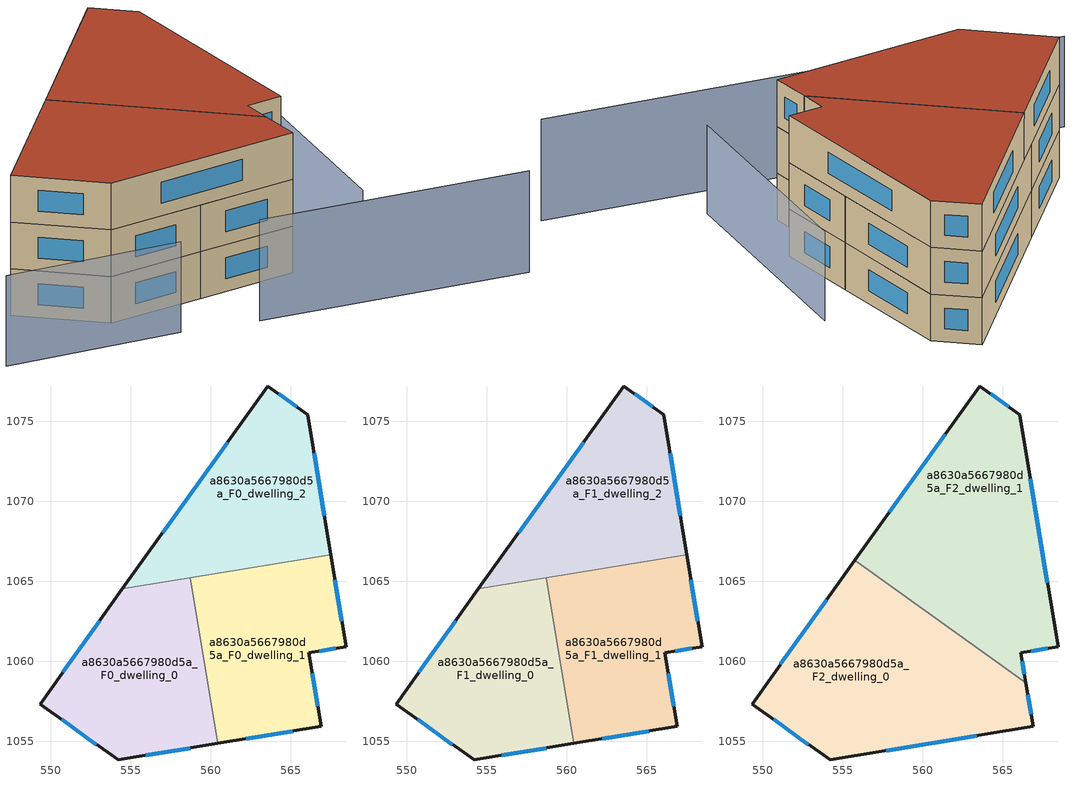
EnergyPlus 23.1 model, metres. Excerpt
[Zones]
a8630a5667980d5a_F0_dwelling_0
 floor ground (EU_floor_Construction): 558.73,1065.22 560.44,1054.86 554.2,1053.83 549.32,1057.33 554.48,1064.52 z0
 wall outside (EU_wall_Construction): 554.48,1064.52 549.32,1057.33 554.2,1053.83 560.44,1054.86 z0:3
 wall to a8630a5667980d5a_F0_dwelling_1 (EU_wall_Construction): 560.44,1054.86 558.73,1065.22 z0:3
 wall to a8630a5667980d5a_F0_dwelling_2 (EU_wall_Construction): 558.73,1065.22 554.48,1064.52 z0:3
 window (EU_Window_Construction): 553.06,1062.54 550.75,1059.31 / 555.93,1054.11 558.72,1054.58 / 550.67,1056.36 552.86,1054.8 z0.83:2.17
a8630a5667980d5a_F0_dwelling_1
 floor ground (EU_floor_Construction): 567.5,1066.67 568.45,1060.92 566.13,1060.53 566.89,1055.93 560.44,1054.86 558.73,1065.22 z0
 wall outside (EU_wall_Construction): 560.44,1054.86 566.89,1055.93 566.13,1060.53 568.45,1060.92 567.5,1066.67 z0:3
 wall to a8630a5667980d5a_F0_dwelling_2 (EU_wall_Construction): 567.5,1066.67 558.73,1065.22 z0:3
 window (EU_Window_Construction): 566.77,1060.64 567.81,1060.81 / 566.68,1057.2 566.34,1059.26 / 562.22,1055.16 565.11,1055.63 / 568.19,1062.51 567.77,1065.08 z0.83:2.17
a8630a5667980d5a_F0_dwelling_2
 floor ground (EU_floor_Construction): 566.06,1075.42 567.5,1066.67 554.48,1064.52 563.57,1077.21 z0
 wall outside (EU_wall_Construction): 567.5,1066.67 566.06,1075.42 563.57,1077.21 554.48,1064.52 z0:3
 window (EU_Window_Construction): 561.06,1073.7 556.99,1068.03 / 565.37,1075.91 564.26,1076.71 / 567.1,1069.09 566.46,1073.01 z0.83:2.17
a8630a5667980d5a_F1_dwelling_0
 floor to a8630a5667980d5a_F0_dwelling_0 (EU_floor_Construction): 558.73,1065.22 560.44,1054.86 554.2,1053.83 549.32,1057.33 554.48,1064.52 z3
 wall outside (EU_wall_Construction): 554.48,1064.52 549.32,1057.33 554.2,1053.83 560.44,1054.86 z3:6
 wall to a8630a5667980d5a_F1_dwelling_1 (EU_wall_Construction): 560.44,1054.86 558.73,1065.22 z3:6
 wall to a8630a5667980d5a_F1_dwelling_2 (EU_wall_Construction): 558.73,1065.22 554.48,1064.52 z3:6
 window (EU_Window_Construction): 553.06,1062.54 550.75,1059.31 / 555.93,1054.11 558.72,1054.58 / 550.67,1056.36 552.86,1054.8 z3.83:5.17
a8630a5667980d5a_F1_dwelling_1
 floor to a8630a5667980d5a_F0_dwelling_1 (EU_floor_Construction): 567.5,1066.67 568.45,1060.92 566.13,1060.53 566.89,1055.93 560.44,1054.86 558.73,1065.22 z3
 wall outside (EU_wall_Construction): 560.44,1054.86 566.89,1055.93 566.13,1060.53 568.45,1060.92 567.5,1066.67 z3:6
 wall to a8630a5667980d5a_F1_dwelling_2 (EU_wall_Construction): 567.5,1066.67 558.73,1065.22 z3:6
 window (EU_Window_Construction): 566.77,1060.64 567.81,1060.81 / 566.68,1057.2 566.34,1059.26 / 562.22,1055.16 565.11,1055.63 / 568.19,1062.51 567.77,1065.08 z3.83:5.17
a8630a5667980d5a_F1_dwelling_2
 floor to a8630a5667980d5a_F0_dwelling_2 (EU_floor_Construction): 566.06,1075.42 567.5,1066.67 554.48,1064.52 563.57,1077.21 z3
 wall outside (EU_wall_Construction): 567.5,1066.67 566.06,1075.42 563.57,1077.21 554.48,1064.52 z3:6
 window (EU_Window_Construction): 561.06,1073.7 556.99,1068.03 / 565.37,1075.91 564.26,1076.71 / 567.1,1069.09 566.46,1073.01 z3.83:5.17
a8630a5667980d5a_F2_dwelling_0
 floor to a8630a5667980d5a_F1_dwelling_0 (EU_floor_Construction): 558.92,1064.05 560.44,1054.86 554.2,1053.83 549.32,1057.33 554.48,1064.52 557.55,1065.03 z6
 floor to a8630a5667980d5a_F1_dwelling_1 (EU_floor_Construction): 566.44,1058.66 566.89,1055.93 560.44,1054.86 558.92,1064.05 z6
 floor to a8630a5667980d5a_F1_dwelling_2 (EU_floor_Construction): 557.55,1065.03 554.48,1064.52 555.76,1066.31 z6
 wall outside (EU_wall_Construction): 555.76,1066.31 549.32,1057.33 554.2,1053.83 566.89,1055.93 566.44,1058.66 z6:9
 wall to a8630a5667980d5a_F2_dwelling_1 (EU_wall_Construction): 566.44,1058.66 555.76,1066.31 z6:9
 window (EU_Window_Construction): 553.98,1063.83 551.1,1059.81 / 566.77,1056.68 566.56,1057.91 / 557.71,1054.41 563.39,1055.35 / 550.67,1056.36 552.86,1054.8 z6.83:8.17
 roof outside (EU_roof_Construction): 566.89,1055.93 566.44,1058.66 555.76,1066.31 549.32,1057.33 554.2,1053.83 z9
a8630a5667980d5a_F2_dwelling_1
 floor to a8630a5667980d5a_F1_dwelling_0 (EU_floor_Construction): 558.73,1065.22 558.92,1064.05 557.55,1065.03 z6
 floor to a8630a5667980d5a_F1_dwelling_1 (EU_floor_Construction): 567.5,1066.67 568.45,1060.92 566.13,1060.53 566.44,1058.66 558.92,1064.05 558.73,1065.22 z6
 floor to a8630a5667980d5a_F1_dwelling_2 (EU_floor_Construction): 566.06,1075.42 567.5,1066.67 558.73,1065.22 555.76,1066.31 563.57,1077.21 z6; 558.73,1065.22 557.55,1065.03 555.76,1066.31 z6
 wall outside (EU_wall_Construction): 566.44,1058.66 566.13,1060.53 568.45,1060.92 566.06,1075.42 563.57,1077.21 555.76,1066.31 z6:9
 window (EU_Window_Construction): 565.37,1075.91 564.26,1076.71 / 567.79,1064.92 566.72,1071.42 / 566.77,1060.64 567.81,1060.81 / 566.35,1059.18 566.22,1060.02 / 561.41,1074.2 557.92,1069.32 z6.83:8.17
 roof outside (EU_roof_Construction): 566.44,1058.66 566.13,1060.53 568.45,1060.92 566.06,1075.42 563.57,1077.21 555.76,1066.31 z9
shading: 546.03,1050.87 557.36,1050.99 z0:5.8; 562.24,1050.47 579.49,1050.17 z0:6.5; 570.25,1053.4 570.49,1070.2 z0:5.7
[Building]
EU S2 Campaign: North Axis=0; Terrain=City; Solar Distribution=FullExterior
[Site:Location]
Cape.Town.Intl.AP: Latitude=-33.965; Longitude=18.602; Time Zone=2; Elevation=46
[SizingPeriod:WeatherFileDays]
AnnualSizingPeriod: Begin Month=1; Begin Day of Month=1; End Month=12; End Day of Month=31; Day of Week for Start Day=Monday; Use Weather File Daylight Saving Period=No; Use Weather File Rain and Snow Indicators=No
[MATERIAL]
EU_InternalMass_Material: Roughness=MediumRough; Thickness=0.1; Conductivity=1; Density=1800; Specific Heat=900; Thermal Absorptance=0.9; Solar Absorptance=0.7; Visible Absorptance=0.7
[MATERIAL:NOMASS] Roughness=MediumRough; Thermal Absorptance=0.9; Solar Absorptance=0.7; Visible Absorptance=0.7
Name | Thermal Resistance
EU_wall_NoMass | 0.442504
EU_roof_NoMass | 3.89789
EU_floor_NoMass | 1.88143
[WINDOWMATERIAL:SIMPLEGLAZINGSYSTEM]
EU_Window_SimpleGlazing: UFactor=5.07782; Solar Heat Gain Coefficient=0.85; Visible Transmittance=0.85
[CONSTRUCTION]
EU_wall_Construction: EU_wall_NoMass
EU_roof_Construction: EU_roof_NoMass
EU_floor_Construction: EU_floor_NoMass
EU_Window_Construction: EU_Window_SimpleGlazing
EU_InternalMass_Construction: EU_InternalMass_Material
[ZONE] Type=1; Multiplier=1; Ceiling Height=autocalculate; Floor Area=autocalculate; Part of Total Floor Area=Yes
Name | Volume
a8630a5667980d5a_F0_dwelling_0; a8630a5667980d5a_F1_dwelling_0 | 247.212
a8630a5667980d5a_F2_dwelling_0 | 370.842
a8630a5667980d5a_F0_dwelling_1; a8630a5667980d5a_F1_dwelling_1 | 247.236
a8630a5667980d5a_F2_dwelling_1 | 370.826
a8630a5667980d5a_F0_dwelling_2; a8630a5667980d5a_F1_dwelling_2 | 247.225
[INTERNALMASS] Construction=EU_InternalMass_Construction
Name | Zone or ZoneList | Surface Area
a8630a5667980d5a_F0_dwelling_0_EU_InternalMass | a8630a5667980d5a_F0_dwelling_0 | 82.4043
a8630a5667980d5a_F0_dwelling_1_EU_InternalMass | a8630a5667980d5a_F0_dwelling_1 | 82.4134
a8630a5667980d5a_F0_dwelling_2_EU_InternalMass | a8630a5667980d5a_F0_dwelling_2 | 82.4083
a8630a5667980d5a_F1_dwelling_0_EU_InternalMass | a8630a5667980d5a_F1_dwelling_0 | 82.4043
a8630a5667980d5a_F1_dwelling_1_EU_InternalMass | a8630a5667980d5a_F1_dwelling_1 | 82.4134
a8630a5667980d5a_F1_dwelling_2_EU_InternalMass | a8630a5667980d5a_F1_dwelling_2 | 82.4083
a8630a5667980d5a_F2_dwelling_0_EU_InternalMass | a8630a5667980d5a_F2_dwelling_0 | 123.62
a8630a5667980d5a_F2_dwelling_1_EU_InternalMass | a8630a5667980d5a_F2_dwelling_1 | 123.612
[OTHEREQUIPMENT] Fuel Type=Electricity; Design Level Calculation Method=Watts/Area; Power per Zone Floor Area=1; Fraction Latent=0; Fraction Radiant=0; Fraction Lost=0; Carbon Dioxide Generation Rate=0; EndUse Subcategory=EU_Step8_InternalGains
Name | Zone or ZoneList or Space or SpaceList | Schedule
EU_Step8_InternalGain_a8630a5667980d5a_F0_dwelling_0_f000 | a8630a5667980d5a_F0_dwelling_0 | EU_Step8_GainSchedule_a8630a5667980d5a_F0_dwelling_0_f000
EU_Step8_InternalGain_a8630a5667980d5a_F0_dwelling_1_f000 | a8630a5667980d5a_F0_dwelling_1 | EU_Step8_GainSchedule_a8630a5667980d5a_F0_dwelling_1_f000
EU_Step8_InternalGain_a8630a5667980d5a_F0_dwelling_2_f000 | a8630a5667980d5a_F0_dwelling_2 | EU_Step8_GainSchedule_a8630a5667980d5a_F0_dwelling_2_f000
EU_Step8_InternalGain_a8630a5667980d5a_F1_dwelling_0_f000 | a8630a5667980d5a_F1_dwelling_0 | EU_Step8_GainSchedule_a8630a5667980d5a_F1_dwelling_0_f000
EU_Step8_InternalGain_a8630a5667980d5a_F1_dwelling_1_f000 | a8630a5667980d5a_F1_dwelling_1 | EU_Step8_GainSchedule_a8630a5667980d5a_F1_dwelling_1_f000
EU_Step8_InternalGain_a8630a5667980d5a_F1_dwelling_2_f000 | a8630a5667980d5a_F1_dwelling_2 | EU_Step8_GainSchedule_a8630a5667980d5a_F1_dwelling_2_f000
EU_Step8_InternalGain_a8630a5667980d5a_F2_dwelling_0_f000 | a8630a5667980d5a_F2_dwelling_0 | EU_Step8_GainSchedule_a8630a5667980d5a_F2_dwelling_0_f000
EU_Step8_InternalGain_a8630a5667980d5a_F2_dwelling_1_f000 | a8630a5667980d5a_F2_dwelling_1 | EU_Step8_GainSchedule_a8630a5667980d5a_F2_dwelling_1_f000
[ZONEVENTILATION:DESIGNFLOWRATE] Schedule=EU_AlwaysOn; Design Flow Rate Calculation Method=AirChanges/Hour; Air Changes per Hour=0.569476; Ventilation Type=Natural; Fan Pressure Rise=0; Fan Total Efficiency=1; Constant Term Coefficient=1; Temperature Term Coefficient=0; Velocity Term Coefficient=0; Velocity Squared Term Coefficient=0; Minimum Indoor Temperature=-100; Maximum Indoor Temperature=100; Delta Temperature=-100; Minimum Outdoor Temperature=-100; Maximum Outdoor Temperature=100; Maximum Wind Speed=40
Name | Zone or ZoneList or Space or SpaceList
EU_ConstantAir_a8630a5667980d5a_F0_dwelling_0 | a8630a5667980d5a_F0_dwelling_0
EU_ConstantAir_a8630a5667980d5a_F0_dwelling_1 | a8630a5667980d5a_F0_dwelling_1
EU_ConstantAir_a8630a5667980d5a_F0_dwelling_2 | a8630a5667980d5a_F0_dwelling_2
EU_ConstantAir_a8630a5667980d5a_F1_dwelling_0 | a8630a5667980d5a_F1_dwelling_0
EU_ConstantAir_a8630a5667980d5a_F1_dwelling_1 | a8630a5667980d5a_F1_dwelling_1
EU_ConstantAir_a8630a5667980d5a_F1_dwelling_2 | a8630a5667980d5a_F1_dwelling_2
EU_ConstantAir_a8630a5667980d5a_F2_dwelling_0 | a8630a5667980d5a_F2_dwelling_0
EU_ConstantAir_a8630a5667980d5a_F2_dwelling_1 | a8630a5667980d5a_F2_dwelling_1
[HVACTEMPLATE:THERMOSTAT] Constant Heating Setpoint=20; Constant Cooling Setpoint=50
EU_HeatOnly_a8630a5667980d5a_F0_dwelling_0; EU_HeatOnly_a8630a5667980d5a_F0_dwelling_1; EU_HeatOnly_a8630a5667980d5a_F0_dwelling_2; EU_HeatOnly_a8630a5667980d5a_F1_dwelling_0; EU_HeatOnly_a8630a5667980d5a_F1_dwelling_1; EU_HeatOnly_a8630a5667980d5a_F1_dwelling_2; EU_HeatOnly_a8630a5667980d5a_F2_dwelling_0; EU_HeatOnly_a8630a5667980d5a_F2_dwelling_1
[HVACTEMPLATE:ZONE:IDEALLOADSAIRSYSTEM] System Availability Schedule=EU_AlwaysOn; Maximum Heating Supply Air Temperature=50; Minimum Cooling Supply Air Temperature=13; Maximum Heating Supply Air Humidity Ratio=0.0156; Minimum Cooling Supply Air Humidity Ratio=0.0077; Heating Limit=NoLimit; Cooling Limit=NoLimit; Heating Availability Schedule=EU_AlwaysOn; Cooling Availability Schedule=EU_CoolingOff; Dehumidification Control Type=ConstantSensibleHeatRatio; Cooling Sensible Heat Ratio=0.7; Dehumidification Setpoint=60; Humidification Control Type=None; Humidification Setpoint=30; Outdoor Air Method=None; Outdoor Air Flow Rate per Person=0.00944; Outdoor Air Flow Rate per Zone Floor Area=0; Outdoor Air Flow Rate per Zone=0; Demand Controlled Ventilation Type=None; Outdoor Air Economizer Type=NoEconomizer; Heat Recovery Type=None; Sensible Heat Recovery Effectiveness=0.7; Latent Heat Recovery Effectiveness=0.65
Name | Template Thermostat
a8630a5667980d5a_F0_dwelling_0 | EU_HeatOnly_a8630a5667980d5a_F0_dwelling_0
a8630a5667980d5a_F0_dwelling_1 | EU_HeatOnly_a8630a5667980d5a_F0_dwelling_1
a8630a5667980d5a_F0_dwelling_2 | EU_HeatOnly_a8630a5667980d5a_F0_dwelling_2
a8630a5667980d5a_F1_dwelling_0 | EU_HeatOnly_a8630a5667980d5a_F1_dwelling_0
a8630a5667980d5a_F1_dwelling_1 | EU_HeatOnly_a8630a5667980d5a_F1_dwelling_1
a8630a5667980d5a_F1_dwelling_2 | EU_HeatOnly_a8630a5667980d5a_F1_dwelling_2
a8630a5667980d5a_F2_dwelling_0 | EU_HeatOnly_a8630a5667980d5a_F2_dwelling_0
a8630a5667980d5a_F2_dwelling_1 | EU_HeatOnly_a8630a5667980d5a_F2_dwelling_1
[SIZING:ZONE] Zone Cooling Design Supply Air Temperature Input Method=SupplyAirTemperature; Zone Cooling Design Supply Air Temperature=13; Zone Heating Design Supply Air Temperature Input Method=SupplyAirTemperature; Zone Heating Design Supply Air Temperature=50; Zone Cooling Design Supply Air Humidity Ratio=0.008; Zone Heating Design Supply Air Humidity Ratio=0.008; Cooling Design Air Flow Method=DesignDay; Cooling Design Air Flow Rate=0; Cooling Minimum Air Flow per Zone Floor Area=0.000762; Cooling Minimum Air Flow=0; Cooling Minimum Air Flow Fraction=0.2; Heating Design Air Flow Method=DesignDay; Heating Design Air Flow Rate=0; Heating Maximum Air Flow per Zone Floor Area=0.002032; Heating Maximum Air Flow=0.141576; Heating Maximum Air Flow Fraction=0.3; Account for Dedicated Outdoor Air System=No; Dedicated Outdoor Air System Control Strategy=NeutralSupplyAir; Dedicated Outdoor Air Low Setpoint Temperature for Design=autosize; Dedicated Outdoor Air High Setpoint Temperature for Design=autosize; Zone Load Sizing Method=Sensible Load Only No Latent Load; Zone Latent Cooling Design Supply Air Humidity Ratio Input Method=HumidityRatioDifference; Zone Cooling Design Supply Air Humidity Ratio Difference=0.005; Zone Latent Heating Design Supply Air Humidity Ratio Input Method=HumidityRatioDifference; Zone Humidification Design Supply Air Humidity Ratio Difference=0.005
a8630a5667980d5a_F0_dwelling_0; a8630a5667980d5a_F0_dwelling_1; a8630a5667980d5a_F0_dwelling_2; a8630a5667980d5a_F1_dwelling_0; a8630a5667980d5a_F1_dwelling_1; a8630a5667980d5a_F1_dwelling_2; a8630a5667980d5a_F2_dwelling_0; a8630a5667980d5a_F2_dwelling_1
[SCHEDULE:CONSTANT]
Name | Hourly Value
EU_AlwaysOn | 1
EU_CoolingOff | 0
[SCHEDULE:FILE] Column Number=1; Rows to Skip at Top=0; Number of Hours of Data=8760; Column Separator=Comma; Interpolate to Timestep=No; Minutes per Item=60; Adjust Schedule for Daylight Savings=Yes
Name | File
EU_Step8_GainSchedule_a8630a5667980d5a_F0_dwelling_0_f000 | ../../schedules/a8630a5667980d5a/a8630a5667980d5a_F0_dwelling_0_f000_gain.csv
EU_Step8_GainSchedule_a8630a5667980d5a_F0_dwelling_1_f000 | ../../schedules/a8630a5667980d5a/a8630a5667980d5a_F0_dwelling_1_f000_gain.csv
EU_Step8_GainSchedule_a8630a5667980d5a_F0_dwelling_2_f000 | ../../schedules/a8630a5667980d5a/a8630a5667980d5a_F0_dwelling_2_f000_gain.csv
EU_Step8_GainSchedule_a8630a5667980d5a_F1_dwelling_0_f000 | ../../schedules/a8630a5667980d5a/a8630a5667980d5a_F1_dwelling_0_f000_gain.csv
EU_Step8_GainSchedule_a8630a5667980d5a_F1_dwelling_1_f000 | ../../schedules/a8630a5667980d5a/a8630a5667980d5a_F1_dwelling_1_f000_gain.csv
EU_Step8_GainSchedule_a8630a5667980d5a_F1_dwelling_2_f000 | ../../schedules/a8630a5667980d5a/a8630a5667980d5a_F1_dwelling_2_f000_gain.csv
EU_Step8_GainSchedule_a8630a5667980d5a_F2_dwelling_0_f000 | ../../schedules/a8630a5667980d5a/a8630a5667980d5a_F2_dwelling_0_f000_gain.csv
EU_Step8_GainSchedule_a8630a5667980d5a_F2_dwelling_1_f000 | ../../schedules/a8630a5667980d5a/a8630a5667980d5a_F2_dwelling_1_f000_gain.csv
